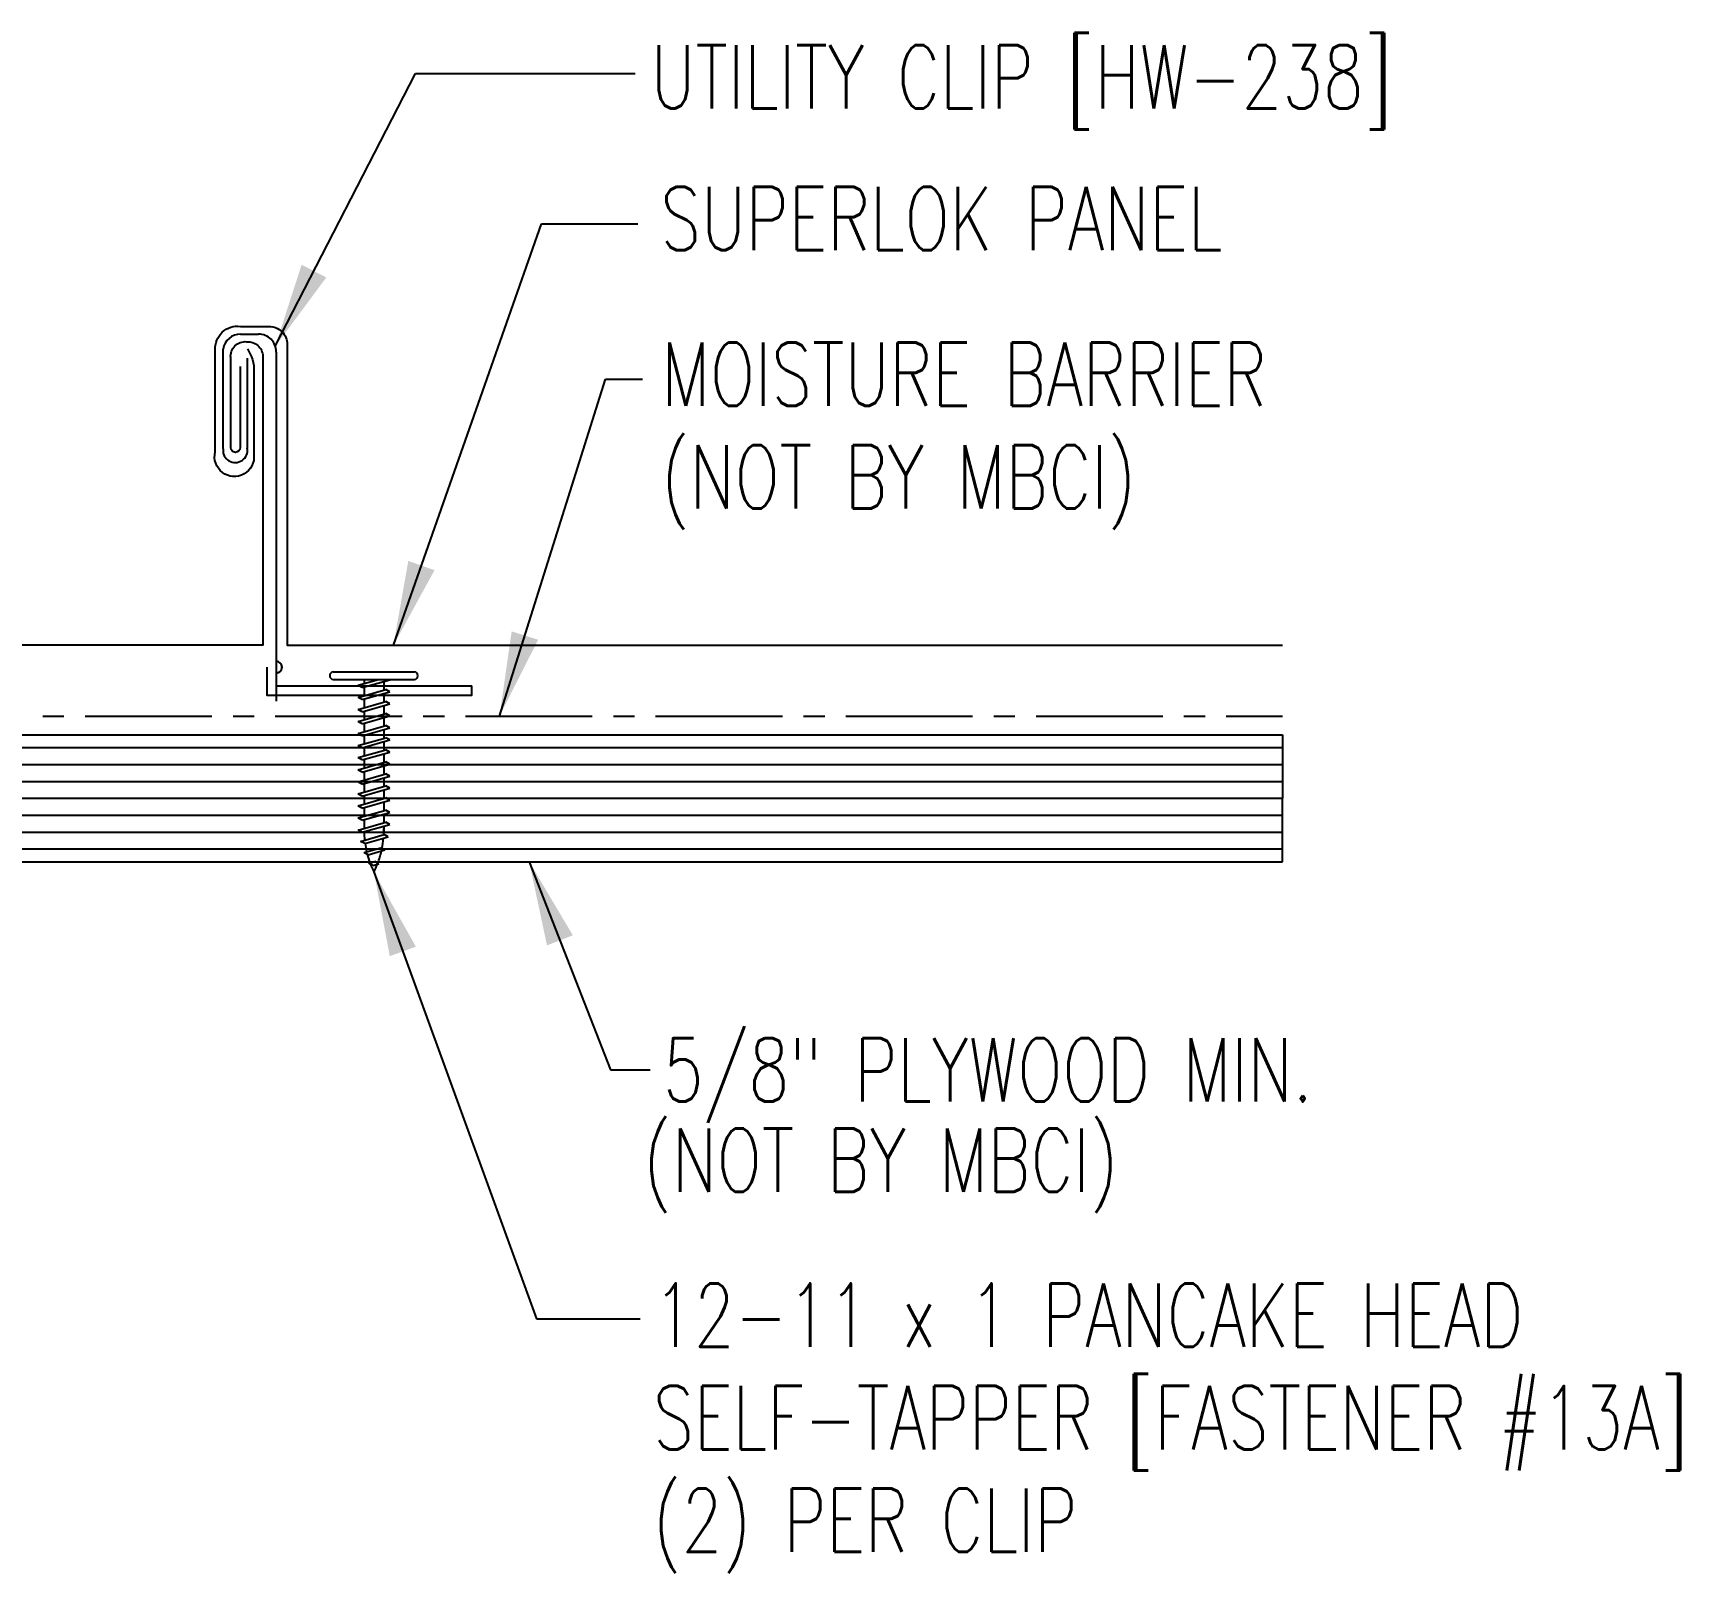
# Model space of a CAD drawing. Header units: inches. Extents: x 5.3 to 40.4, y 13.3 to 39.4.
# Drawn here: x 30.69 to 40.43, y 23.17 to 32.28 of the extents above; entities that cross this region are included whole.
import ezdxf

# ---------------------------------------------------------------- set-up
doc = ezdxf.new("R2010")
doc.units = ezdxf.units.IN
doc.header["$MEASUREMENT"] = 0
doc.linetypes.add('CENTER2', pattern=[1.125, 0.75, -0.125, 0.125, -0.125])
for name, color, linetype in [('BARRIER', 253, 'CENTER2'), ('FASTENER', 9, 'Continuous'), ('PANEL', 11, 'Continuous'), ('STLB', 5, 'Continuous'), ('TEXT', 2, 'Continuous'), ('WOOD', 3, 'Continuous')]:
    doc.layers.add(name, color=color, linetype=linetype)
doc.styles.add('TEXT1', font='ROMANS.shx', dxfattribs={"width": 0.75, "height": 0.375})
doc.dimstyles.new('DETAIL$7', dxfattribs={"dimscale": 4, "dimtxt": 0.375, "dimasz": 0.125, "dimexe": 0.0625, "dimexo": 0.125, "dimgap": 0.0625, "dimtad": 1, "dimdec": 4, "dimzin": 3, "dimdsep": 46, "dimlunit": 4, "dimtxsty": 'TEXT1', "dimblk": 'ARCHTICK', "dimcen": 0.0625, "dimclrd": 7, "dimclre": 7, "dimclrt": 2, "dimadec": 0, "dimazin": 0, "dimtfac": 0.59375, "dimtdec": 4, "dimtmove": 2, "dimatfit": 3, "dimfxl": 0, "dimfrac": 2, "dimtolj": 1, "dimtzin": 3, "dimarcsym": 0})

# ---------------------------------------------------------------- blocks, each defined once
blk = doc.blocks.new('st7')
at = {"layer": 'FASTENER'}
for p, q in [((-0.24, 0.0822), (0.24, 0.0822)), ((-0.24, 0.0369), (0.24, 0.0369)), ((-0.0932, 0.0025), (0.0272, 0.0369)), ((-0.0691, -0.0111), (-0.0932, 0.0025)), ((-0.0691, -0.0111), (0.0948, 0.0357)), ((-0.0574, 0.0369), (-0.0574, 0.0127)), ((0.059, 0.0255), (0.059, -0.0254)), ((-0.0932, -0.0688), (0.0707, -0.0221)), ((-0.0691, -0.0824), (-0.0932, -0.0688)), ((-0.0932, -0.1402), (0.0707, -0.0934)), ((-0.0691, -0.0824), (0.0948, -0.0356)), ((-0.0574, -0.0077), (-0.0574, -0.0586)), ((-0.0574, -0.0791), (-0.0574, -0.13)), ((0.059, -0.0458), (0.059, -0.0967)), ((0.0948, -0.0356), (0.0707, -0.0221)), ((0.0948, -0.107), (0.0707, -0.0934)), ((-0.0691, -0.1538), (-0.0932, -0.1402)), ((-0.0932, -0.2116), (0.0707, -0.1648)), ((-0.0691, -0.1538), (0.0948, -0.107)), ((-0.0691, -0.2251), (0.0948, -0.1783)), ((-0.0574, -0.1504), (-0.0574, -0.2014)), ((0.059, -0.1172), (0.059, -0.1681)), ((0.059, -0.1885), (0.059, -0.2394)), ((0.0948, -0.1783), (0.0707, -0.1648)), ((-0.0691, -0.2251), (-0.0932, -0.2116)), ((-0.0932, -0.2829), (0.0707, -0.2361)), ((-0.0691, -0.2965), (-0.0932, -0.2829)), ((-0.0691, -0.2965), (0.0948, -0.2497)), ((-0.0574, -0.2218), (-0.0574, -0.2727)), ((0.059, -0.2599), (0.059, -0.3108)), ((0.0948, -0.2497), (0.0707, -0.2361)), ((-0.0932, -0.3543), (0.0707, -0.3075)), ((-0.0691, -0.3678), (-0.0932, -0.3543)), ((-0.0932, -0.4256), (0.0707, -0.3788)), ((-0.0691, -0.3678), (0.0948, -0.321)), ((-0.0574, -0.2931), (-0.0574, -0.3441)), ((-0.0574, -0.3645), (-0.0574, -0.4154)), ((0.059, -0.3312), (0.059, -0.3822)), ((0.0948, -0.321), (0.0707, -0.3075)), ((0.0948, -0.3924), (0.0707, -0.3788)), ((-0.0691, -0.4392), (-0.0932, -0.4256)), ((-0.0932, -0.497), (0.0707, -0.4502)), ((-0.0691, -0.4392), (0.0948, -0.3924)), ((-0.0691, -0.5105), (0.0948, -0.4638)), ((-0.0574, -0.4359), (-0.0574, -0.4868)), ((0.059, -0.4026), (0.059, -0.4535)), ((0.059, -0.474), (0.059, -0.5249)), ((0.0948, -0.4638), (0.0707, -0.4502)), ((-0.0691, -0.5105), (-0.0932, -0.497)), ((-0.0932, -0.5683), (0.0707, -0.5215)), ((-0.0691, -0.5819), (-0.0932, -0.5683)), ((-0.0691, -0.5819), (0.0948, -0.5351)), ((-0.0574, -0.5072), (-0.0574, -0.5581)), ((-0.0574, -0.5786), (-0.0574, -0.6295)), ((0.059, -0.5453), (0.059, -0.5962)), ((0.0948, -0.5351), (0.0707, -0.5215)), ((-0.0932, -0.6397), (0.0707, -0.5929)), ((-0.0691, -0.6533), (-0.0932, -0.6397)), ((-0.0932, -0.711), (0.0707, -0.6643)), ((-0.0691, -0.6533), (0.0948, -0.6065)), ((-0.0691, -0.7246), (0.0948, -0.6778)), ((-0.0574, -0.6499), (-0.0574, -0.7008)), ((0.059, -0.6167), (0.059, -0.6676)), ((0.0948, -0.6065), (0.0707, -0.5929)), ((0.0948, -0.6778), (0.0707, -0.6643)), ((-0.0691, -0.7246), (-0.0932, -0.711)), ((-0.0932, -0.7824), (0.0707, -0.7356)), ((-0.0691, -0.796), (0.0948, -0.7492)), ((-0.0574, -0.7213), (-0.0574, -0.7722)), ((0.059, -0.688), (0.059, -0.7389)), ((0.059, -0.7594), (0.059, -0.8103)), ((0.0948, -0.7492), (0.0707, -0.7356)), ((-0.0691, -0.796), (-0.0932, -0.7824)), ((-0.0932, -0.8538), (0.0707, -0.807)), ((-0.0691, -0.8673), (-0.0932, -0.8538)), ((-0.0691, -0.8673), (0.0948, -0.8205)), ((-0.0574, -0.7926), (-0.0574, -0.8436)), ((0.059, -0.8307), (0.059, -0.8612)), ((0.0948, -0.8205), (0.0707, -0.807)), ((-0.078, -0.9208), (0.0613, -0.881)), ((-0.0539, -0.9344), (-0.078, -0.9208)), ((-0.0579, -0.9864), (0.0407, -0.9583)), ((-0.0539, -0.9344), (0.0853, -0.8946)), ((-0.0338, -1), (0.0647, -0.9718)), ((0.0647, -0.9718), (0.0407, -0.9583)), ((0.0853, -0.8946), (0.0613, -0.881)), ((-0.0338, -1), (-0.0579, -0.9864)), ((-0.0299, -1.0497), (0.0056, -1.0396)), ((-0.0058, -1.0633), (-0.0299, -1.0497)), ((-0.0058, -1.0633), (0.0297, -1.0532)), ((0.0297, -1.0532), (0.0056, -1.0396))]:
    blk.add_line(p, q, dxfattribs=at)
for centre, radius, start, end in [((-0.2381, 0.0595), 0.0227, 94.66387, 265.33613), ((0.2381, 0.0595), 0.0227, 274.66387, 85.33613), ((0.5023, -0.8534), 0.5598, 181.08344, 186.21359), ((-0.5007, -0.8534), 0.5598, 357.08737, 0.79577), ((0.5023, -0.8534), 0.5598, 188.2489, 193.28196), ((-0.5007, -0.8534), 0.5598, 348.7524, 354.94749), ((0.5023, -0.8534), 0.5598, 194.88902, 200.30989), ((0.5023, -0.8534), 0.5598, 201.15724, 206.38075), ((-0.5007, -0.8534), 0.5598, 333.61925, 338.82803), ((-0.5007, -0.8534), 0.5598, 339.46835, 347.20161)]:
    blk.add_arc(centre, radius, start, end, dxfattribs=at)
blk = doc.blocks.new('_ArchTick')
at = {"color": 0, "linetype": 'ByBlock', "const_width": 0.15}
blk.add_lwpolyline([(-0.5, -0.5), (0.5, 0.5)], dxfattribs=at)
blk = doc.blocks.new('FD-F13A')
at = {"layer": 'TEXT', "style": 'TEXT1', "width": 0.75}
for s, p in [('12-11 x 1 PANCAKE HEAD', (0.0047, -0.0408)), ('SELF-TAPPER [FASTENER #13A]', (0.0047, -0.1926))]:
    blk.add_text(s, height=0.09375, dxfattribs=at).set_placement(p)
blk.add_attdef('(QUANTITY)', (0.0047, -0.3444), '', height=0.0938, dxfattribs=at)

msp = doc.modelspace()

# ---------------------------------------------------------------- linework, layer by layer
at = {"layer": 'BARRIER'}
msp.add_line((17.4971, 28.2364), (38.0805, 28.2364), dxfattribs=at)
at = {"layer": 'PANEL'}
for points in [[(31.9148, 30.3047), (31.9147, 29.8254, -1), (31.8581, 29.8254), (31.8581, 30.31), (31.8581, 30.358, -0.46921), (31.9521, 30.452), (31.9617, 30.4517, -0.422346), (32.0486, 30.358), (32.0486, 28.6556), (17.6674, 28.6556, -0.414215), (17.5929, 28.7301), (17.5929, 30.5552, 0.414214), (17.4732, 30.6748), (16.642, 30.6748, 0.32492), (16.5231, 30.5885), (16.3483, 30.0506), (16.5832, 29.9651)], [(31.957, 30.4091), (31.9816, 30.3628, -0.102632), (31.9953, 30.2921), (31.9953, 29.784, -1.200909), (31.7669, 29.7997), (31.7669, 30.4033, -0.467266), (31.9158, 30.5429), (32.0859, 30.5429, -0.414214), (32.1925, 30.4364), (32.1925, 28.6556), (38.0805, 28.6556)]]:
    msp.add_lwpolyline(points, format="xyb", dxfattribs=at)
at = {"layer": 'STLB'}
for p, q in [((31.917, 30.4969), (32.0224, 30.4969)), ((31.8132, 29.818), (31.8132, 30.4082)), ((31.956, 30.3549), (31.9562, 29.8218)), ((32.1269, 30.3904), (32.1269, 28.3251)), ((32.1269, 28.5609), (32.1269, 28.5609)), ((32.1269, 28.4911), (32.1269, 28.4163)), ((32.1269, 28.4163), (33.2842, 28.4163))]:
    msp.add_line(p, q, dxfattribs=at)
msp.add_lwpolyline([(32.072, 28.526), (32.072, 28.3614), (33.2842, 28.3614), (33.2842, 28.4163)], dxfattribs=at)
for centre, radius, start, end in [((31.9176, 30.3911), 0.1058, 90.35414, 170.67297), ((32.0238, 30.3938), 0.1031, 358.11893, 90.77905), ((31.885, 29.8091), 0.0723, 172.9624, 10.11354), ((32.1269, 28.526), 0.0349, 270, 90)]:
    msp.add_arc(centre, radius, start, end, dxfattribs=at)
at = {"layer": 'WOOD', "color": 3, "linetype": 'CONTINUOUS'}
for p, q in [((17.5713, 28.1252), (38.0805, 28.1252)), ((38.0805, 28.1252), (38.0805, 27.7502)), ((38.0805, 27.3752), (38.0805, 27.7502)), ((17.5713, 27.3752), (38.0805, 27.3752))]:
    msp.add_line(p, q, dxfattribs=at)
at = {"layer": 'WOOD', "color": 9, "linetype": 'CONTINUOUS'}
for p, q in [((17.5713, 28.0502), (38.0805, 28.0502)), ((17.5713, 27.9502), (38.0805, 27.9502)), ((17.5713, 27.8502), (38.0805, 27.8502)), ((17.5713, 27.7502), (38.0805, 27.7502)), ((17.5713, 27.6502), (38.0805, 27.6502)), ((17.5713, 27.5502), (38.0805, 27.5502)), ((17.5713, 27.4502), (38.0805, 27.4502))]:
    msp.add_line(p, q, dxfattribs=at)

# ---------------------------------------------------------------- block references
at = {"layer": 'FASTENER'}
msp.add_blockref('st7', (32.7048, 28.4163), dxfattribs=at)
at = {"layer": 'TEXT', "xscale": 4, "yscale": 4, "zscale": 4}
msp.add_blockref('FD-F13A', (34.3382, 24.6682), dxfattribs=at).add_auto_attribs({'(QUANTITY)': '(2) PER CLIP'})

# ---------------------------------------------------------------- texts
at = {"layer": 'TEXT', "style": 'TEXT1', "width": 0.75}
for s, p in [('UTILITY CLIP [HW-238]', (34.3421, 31.8326)), ('SUPERLOK PANEL', (34.3992, 30.9933)), ('MOISTURE BARRIER', (34.4053, 30.072)), ('(NOT BY MBCI)', (34.4053, 29.4649)), ('5/8" PLYWOOD MIN.', (34.4153, 25.9554)), ('(NOT BY MBCI)', (34.3, 25.4223))]:
    msp.add_text(s, height=0.375, dxfattribs=at).set_placement(p)

# ---------------------------------------------------------------- leaders
for points in [[(32.1221, 30.4252), (32.952, 32.0393), (34.2513, 32.0393)], [(32.8207, 28.6556), (33.6966, 31.1493), (34.2659, 31.1493)], [(33.4484, 28.2364), (34.0761, 30.2301), (34.2951, 30.2301)], [(32.7056, 27.3141), (33.6675, 24.67), (34.2806, 24.67)], [(33.6237, 27.3752), (34.1054, 26.1435), (34.339, 26.1435)]]:
    msp.add_leader(points, dimstyle='DETAIL$7')

doc.saveas('drawing.dxf')
